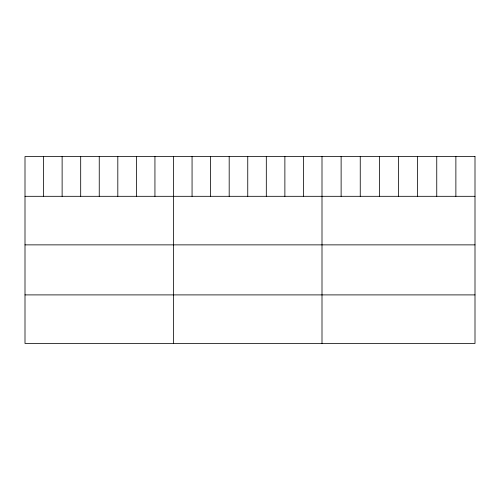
<?xml version="1.0" encoding="UTF-8"?>
<svg xmlns="http://www.w3.org/2000/svg" width="500" height="500" viewBox="0 0 500 500"><rect width="100%" height="100%" fill="white"/><g stroke="black" fill="none" stroke-linecap="round" stroke-linejoin="round"><path stroke-width="0.75" d="M25 196.312L475 196.312M25 244.869L475 244.869M25 294.9L475 294.9M455.875 156.537L455.875 196.312M436.75 156.537L436.75 196.312M417.625 156.537L417.625 196.312M398.5 156.537L398.5 196.312M379.375 156.537L379.375 196.312M360.25 156.537L360.25 196.312M341.125 156.537L341.125 196.312M322 156.537L322 343.462M303.438 156.537L303.438 196.312M284.875 156.537L284.875 196.312M266.312 156.537L266.312 196.312M247.75 156.537L247.75 196.312M229.188 156.537L229.188 196.312M210.625 156.537L210.625 196.312M192.062 156.537L192.062 196.312M173.5 156.537L173.5 343.462M154.938 156.537L154.938 196.312M136.375 156.537L136.375 196.312M117.812 156.537L117.812 196.312M99.25 156.537L99.25 196.312M80.688 156.537L80.688 196.312M62.125 156.537L62.125 196.312M43.562 156.537L43.562 196.312M475 156.537L25 156.537L25 343.462L475 343.462L475 156.537"/></g></svg>
